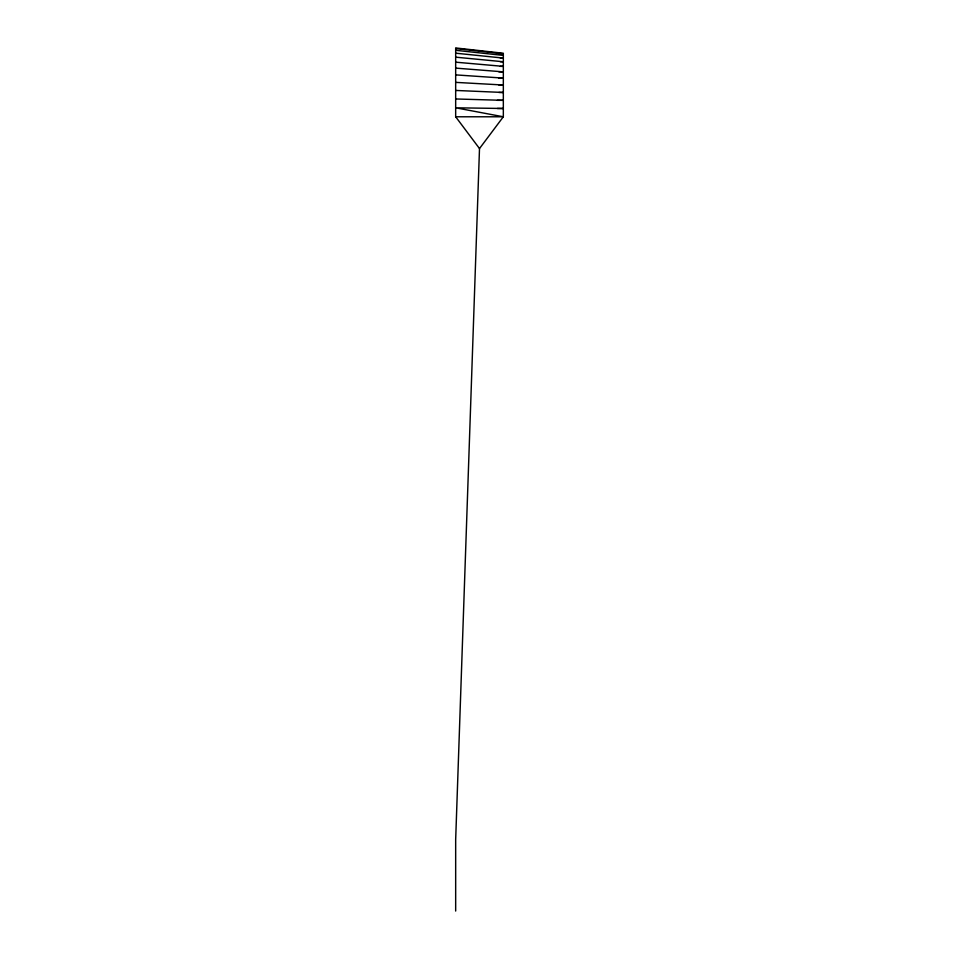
<?xml version="1.0" encoding="UTF-8"?>
<svg xmlns="http://www.w3.org/2000/svg" width="959" height="959" viewBox="0 0 959 959"><rect width="100%" height="100%" fill="white"/><g stroke="black" fill="none" stroke-linecap="round" stroke-linejoin="round"><path stroke-width="1.44" d="M479.5 148.561L455.669 116.782L455.669 47.95L503.331 53.248L503.331 116.782L479.5 148.561L455.669 839.569L455.669 911.05M498.86 53.788L503.331 53.788L455.669 48.537M500.346 58.079L503.331 58.079L455.669 53.189M500.346 61.76L503.331 61.76L455.669 57.168M500.346 66.375L503.331 66.375L455.669 62.179M498.86 71.853L503.331 71.853L455.669 68.113M498.86 78.111L503.331 78.111L455.669 74.886M498.86 85.015L503.331 85.015L455.669 82.366M498.86 92.472L503.331 92.472L455.669 90.446M497.373 100.335L503.331 100.335L455.669 98.969M497.373 108.487L503.331 108.487L455.669 107.804L503.331 116.782L455.669 116.782M455.669 50.3L503.331 55.406"/></g></svg>
